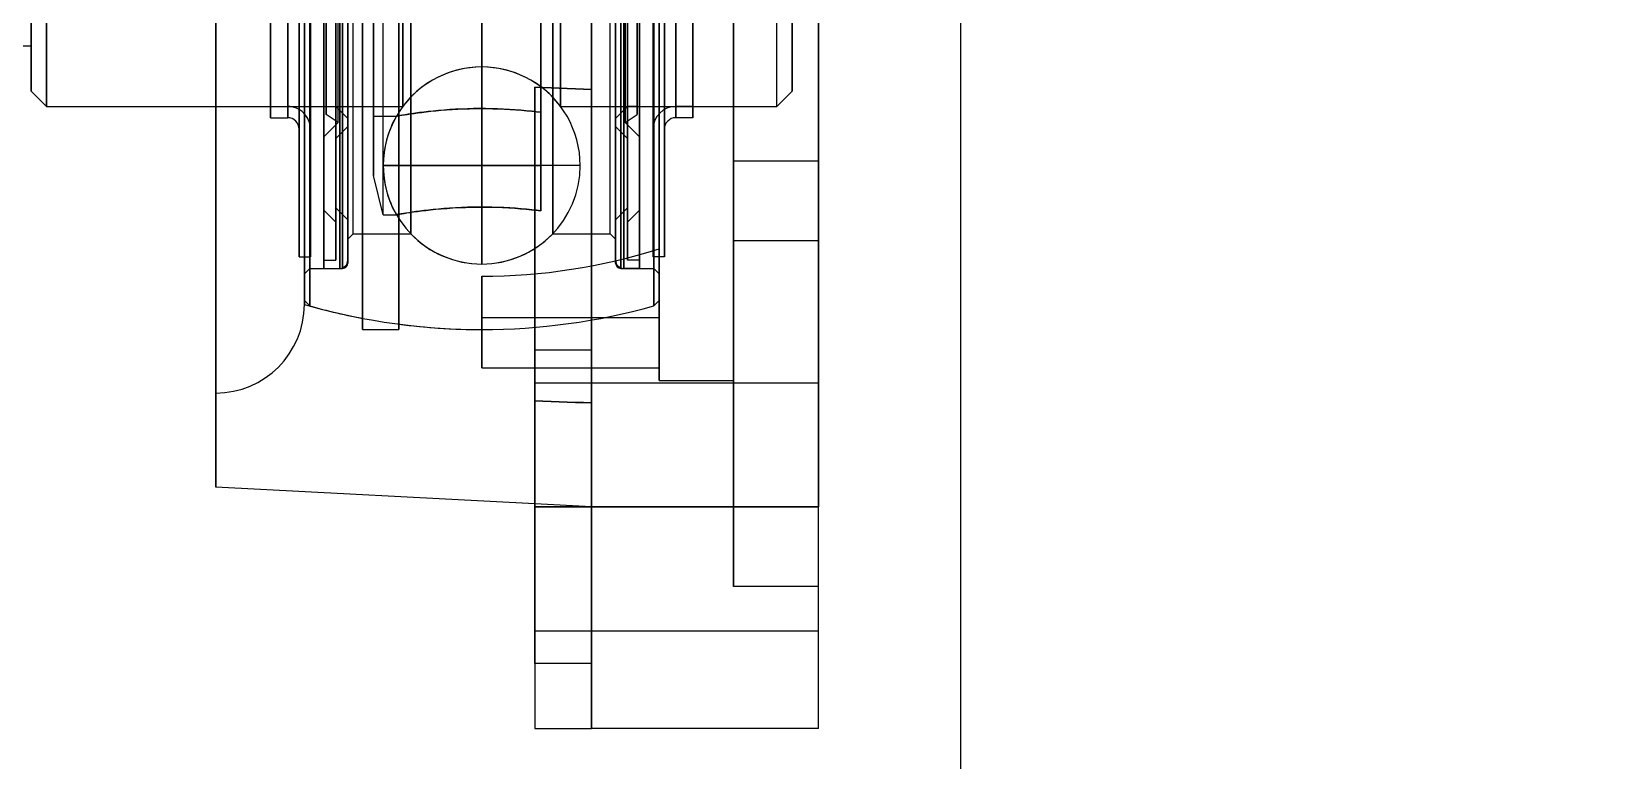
# Model space of a CAD drawing. Header units: millimetres. Extents: x -5505 to 394412, y -8522 to 584759.
# Drawn here: x 30816.9 to 30905, y 17896.3 to 17937.4 of the extents above; entities that cross this region are included whole.
import ezdxf

# ---------------------------------------------------------------- set-up
doc = ezdxf.new("R2010")
doc.units = ezdxf.units.MM
doc.layers.add('MAIN-1', color=7, linetype='Continuous')

# ---------------------------------------------------------------- blocks, each defined once
blk = doc.blocks.new('C-1S UP RIGHT')
for p, q in [((120, 0), (120, -267.16)), ((-14.998, -164.12), (67.602, -164.12)), ((30.002, -164.12), (67.602, -164.12))]:
    blk.add_line(p, q)
at = {"layer": 'MAIN-1'}
for p, q in [((99.202, -190.12), (99.202, -98.12)), ((99.202, -98.12), (99.202, -190.12)), ((112.002, -190.12), (112.002, -98.12)), ((112.002, -98.12), (112.002, -190.12)), ((78.002, -183.703), (78.002, -104.537)), ((78.002, -104.537), (78.002, -183.703)), ((83.002, -109.537), (83.002, -178.703)), ((83.002, -178.489), (83.002, -109.751)), ((85.452, -176.37), (85.452, -111.87)), ((85.452, -111.87), (85.452, -176.37)), ((93.002, -111.815), (93.002, -176.425)), ((93.002, -176.425), (93.002, -111.815)), ((100.552, -176.37), (100.552, -111.87)), ((85.452, -112.026), (85.452, -176.214)), ((85.452, -176.214), (85.452, -112.026)), ((100.552, -176.214), (100.552, -112.026)), ((100.552, -112.026), (100.552, -176.214)), ((103.002, -112.677), (103.002, -175.563)), ((103.002, -175.563), (103.002, -112.677)), ((107.202, -117.62), (107.202, -170.62)), ((107.202, -170.62), (107.202, -117.62)), ((112.002, -117.62), (112.002, -170.62)), ((112.002, -170.62), (112.002, -117.62)), ((82.702, -168.816), (82.702, -119.424)), ((83.34, -119.424), (83.34, -168.816)), ((83.34, -168.816), (83.34, -119.424)), ((102.664, -168.816), (102.664, -119.424)), ((102.664, -119.424), (102.664, -168.816)), ((103.302, -119.424), (103.302, -168.816)), ((93.002, -165.315), (93.002, -122.925)), ((93.002, -122.925), (93.002, -165.315)), ((67.602, -144.12), (67.602, -166.682)), ((67.602, -166.682), (67.602, -144.12)), ((68.46, -144.12), (68.46, -167.54)), ((68.46, -167.54), (68.46, -144.12)), ((78.002, -144.12), (78.002, -189.009)), ((78.002, -189.009), (78.002, -144.12)), ((81.102, -144.12), (81.102, -168.178)), ((81.102, -168.178), (81.102, -144.12)), ((81.102, -167.54), (81.102, -144.12)), ((82.064, -144.12), (82.064, -167.54)), ((82.064, -144.12), (82.064, -168.178)), ((82.064, -168.178), (82.064, -144.12)), ((82.064, -167.54), (82.064, -144.12)), ((82.702, -144.12), (82.702, -176.019)), ((82.702, -176.019), (82.702, -144.12)), ((82.702, -144.12), (82.702, -168.816)), ((83.002, -144.12), (83.002, -178.489)), ((83.002, -178.489), (83.002, -144.12)), ((83.002, -176.97), (83.002, -144.12)), ((83.302, -178.789), (83.302, -144.12)), ((83.302, -144.12), (83.302, -178.789)), ((83.302, -176.67), (83.302, -144.12)), ((83.34, -144.12), (83.34, -176.019)), ((83.34, -176.019), (83.34, -144.12)), ((84.105, -144.12), (84.105, -176.67)), ((84.105, -176.67), (84.105, -144.12)), ((84.105, -173.392), (84.105, -144.12)), ((84.105, -176.214), (84.105, -144.12)), ((84.105, -169.251), (84.105, -144.12)), ((84.239, -144.12), (84.239, -167.997)), ((84.239, -167.997), (84.239, -144.12)), ((84.239, -167.54), (84.239, -144.12)), ((84.778, -169.344), (84.778, -144.12)), ((84.778, -174.066), (84.778, -144.12)), ((84.778, -144.12), (84.778, -176.214)), ((84.778, -176.214), (84.778, -144.12)), ((84.778, -144.12), (84.778, -167.54)), ((84.778, -167.54), (84.778, -144.12)), ((84.778, -144.12), (84.778, -173.257)), ((84.778, -173.257), (84.778, -144.12)), ((84.913, -168.442), (84.913, -144.12)), ((84.996, -144.12), (84.996, -176.67)), ((84.996, -176.67), (84.996, -144.12)), ((85.152, -176.67), (85.152, -144.12)), ((85.152, -144.12), (85.152, -176.67)), ((85.452, -175.02), (85.452, -144.12)), ((85.452, -168.67), (85.452, -144.12)), ((85.452, -168.214), (85.452, -144.12)), ((85.452, -173.931), (85.452, -144.12)), ((85.752, -174.72), (85.752, -144.12)), ((86.282, -180.12), (86.282, -144.12)), ((86.892, -171.426), (86.892, -144.12)), ((86.892, -168.092), (86.892, -144.12)), ((87.447, -173.648), (87.447, -144.12)), ((88.322, -180.12), (88.322, -144.12)), ((88.556, -144.12), (88.556, -167.54)), ((88.556, -167.54), (88.556, -144.12)), ((88.998, -144.12), (88.998, -174.72)), ((88.998, -174.72), (88.998, -144.12)), ((97.006, -174.72), (97.006, -144.12)), ((97.006, -144.12), (97.006, -174.72)), ((97.448, -167.54), (97.448, -144.12)), ((97.448, -144.12), (97.448, -167.54)), ((99.202, -144.12), (99.202, -166.584)), ((99.202, -166.584), (99.202, -144.12)), ((100.252, -174.72), (100.252, -144.12)), ((100.552, -175.02), (100.552, -144.12)), ((100.552, -144.12), (100.552, -176.37)), ((100.552, -144.12), (100.552, -173.931)), ((100.552, -144.12), (100.552, -168.214)), ((100.552, -144.12), (100.552, -168.67)), ((100.552, -168.67), (100.552, -144.12)), ((100.852, -176.67), (100.852, -144.12)), ((100.852, -144.12), (100.852, -176.67)), ((101.009, -176.67), (101.009, -144.12)), ((101.009, -144.12), (101.009, -176.67)), ((101.091, -144.12), (101.091, -168.442)), ((101.226, -144.12), (101.226, -173.257)), ((101.226, -173.257), (101.226, -144.12)), ((101.226, -144.12), (101.226, -167.54)), ((101.226, -144.12), (101.226, -176.214)), ((101.226, -176.214), (101.226, -144.12)), ((101.226, -144.12), (101.226, -174.066)), ((101.226, -144.12), (101.226, -169.344)), ((101.765, -144.12), (101.765, -167.54)), ((101.765, -144.12), (101.765, -167.997)), ((101.765, -167.997), (101.765, -144.12)), ((101.9, -144.12), (101.9, -176.67)), ((101.9, -176.67), (101.9, -144.12)), ((101.9, -144.12), (101.9, -169.251)), ((101.9, -144.12), (101.9, -176.214)), ((101.9, -144.12), (101.9, -173.392)), ((101.9, -173.392), (101.9, -144.12)), ((102.664, -144.12), (102.664, -176.019)), ((102.664, -176.019), (102.664, -144.12)), ((102.702, -178.789), (102.702, -144.12)), ((102.702, -144.12), (102.702, -178.789)), ((102.702, -176.67), (102.702, -144.12)), ((103.002, -144.12), (103.002, -183)), ((103.002, -183), (103.002, -144.12)), ((103.002, -144.12), (103.002, -178.489)), ((103.002, -178.489), (103.002, -144.12)), ((103.002, -176.97), (103.002, -144.12)), ((103.302, -144.12), (103.302, -176.019)), ((103.302, -176.019), (103.302, -144.12)), ((103.302, -168.816), (103.302, -144.12)), ((103.94, -167.54), (103.94, -144.12)), ((103.94, -144.12), (103.94, -167.54)), ((103.94, -144.12), (103.94, -168.178)), ((103.94, -168.178), (103.94, -144.12)), ((104.902, -144.12), (104.902, -167.54)), ((104.902, -144.12), (104.902, -168.178)), ((104.902, -168.178), (104.902, -144.12)), ((107.202, -183), (107.202, -144.12)), ((109.644, -167.54), (109.644, -144.12)), ((110.502, -144.12), (110.502, -166.682)), ((110.502, -166.682), (110.502, -144.12)), ((86.892, -144.931), (86.892, -171.426)), ((86.282, -146.512), (86.282, -179.487)), ((86.282, -146.512), (86.282, -180.12)), ((86.282, -179.487), (86.282, -146.512)), ((88.322, -146.512), (88.322, -179.815)), ((88.322, -146.512), (88.322, -180.12)), ((88.322, -179.815), (88.322, -146.512)), ((96.335, -167.868), (96.335, -147.396)), ((96.335, -147.396), (96.335, -167.868)), ((96.335, -147.758), (96.335, -173.423)), ((96.335, -173.423), (96.335, -147.758)), ((96.002, -166.461), (96.002, -184.139)), ((96.002, -181.281), (96.002, -166.461)), ((96.458, -166.478), (96.002, -166.461)), ((96.002, -184.139), (96.002, -166.461)), ((96.002, -166.461), (96.458, -166.478)), ((96.002, -166.461), (96.002, -181.281)), ((96.915, -166.496), (96.458, -166.478)), ((96.458, -166.478), (96.915, -166.496)), ((97.372, -166.514), (96.915, -166.496)), ((96.915, -166.496), (97.372, -166.514)), ((97.829, -166.531), (97.372, -166.514)), ((97.372, -166.514), (97.829, -166.531)), ((68.46, -167.54), (67.602, -166.682)), ((98.286, -166.549), (97.829, -166.531)), ((97.829, -166.531), (98.286, -166.549)), ((98.744, -166.566), (98.286, -166.549)), ((98.286, -166.549), (98.744, -166.566)), ((99.202, -166.584), (98.744, -166.566)), ((98.744, -166.566), (99.202, -166.584)), ((99.202, -181.281), (99.202, -166.584)), ((99.202, -166.584), (99.202, -181.281)), ((109.644, -167.54), (110.502, -166.682)), ((68.46, -167.54), (78.002, -167.54)), ((78.002, -167.54), (88.556, -167.54)), ((81.102, -167.54), (82.064, -167.54)), ((81.102, -168.178), (82.064, -168.178)), ((84.239, -167.54), (84.778, -167.54)), ((84.913, -168.442), (84.239, -167.997)), ((85.452, -168.214), (84.778, -167.54)), ((86.892, -168.092), (88.191, -168.092)), ((88.207, -168.09), (88.191, -168.092)), ((88.191, -168.092), (88.203, -168.09)), ((88.191, -168.092), (88.191, -168.092)), ((88.191, -168.092), (88.191, -168.092)), ((88.191, -168.092), (88.191, -168.092)), ((88.191, -168.092), (88.191, -168.092)), ((88.191, -168.092), (88.191, -168.092)), ((88.191, -168.092), (88.191, -168.092)), ((88.203, -168.09), (88.241, -168.084)), ((88.249, -168.082), (88.207, -168.09)), ((88.241, -168.084), (88.303, -168.073)), ((88.319, -168.07), (88.249, -168.082)), ((88.303, -168.073), (88.392, -168.057)), ((88.415, -168.053), (88.319, -168.07)), ((88.392, -168.057), (88.505, -168.038)), ((88.538, -168.032), (88.415, -168.053)), ((88.505, -168.038), (88.643, -168.015)), ((88.686, -168.008), (88.538, -168.032)), ((88.643, -168.015), (88.804, -167.989)), ((88.858, -167.981), (88.686, -168.008)), ((88.804, -167.989), (88.985, -167.961)), ((89.051, -167.952), (88.858, -167.981)), ((88.985, -167.961), (89.186, -167.932)), ((89.263, -167.921), (89.051, -167.952)), ((89.186, -167.932), (89.402, -167.902)), ((89.491, -167.89), (89.263, -167.921)), ((89.402, -167.902), (89.631, -167.872)), ((89.732, -167.86), (89.491, -167.89)), ((89.631, -167.872), (89.875, -167.843)), ((89.991, -167.829), (89.732, -167.86)), ((89.875, -167.843), (90.138, -167.813)), ((90.27, -167.799), (89.991, -167.829)), ((90.138, -167.813), (90.418, -167.785)), ((90.565, -167.771), (90.27, -167.799)), ((90.418, -167.785), (90.713, -167.758)), ((90.875, -167.744), (90.565, -167.771)), ((90.713, -167.758), (91.021, -167.733)), ((91.197, -167.721), (90.875, -167.744)), ((91.021, -167.733), (91.338, -167.712)), ((91.528, -167.701), (91.197, -167.721)), ((91.338, -167.712), (91.663, -167.693)), ((91.865, -167.684), (91.528, -167.701)), ((91.663, -167.693), (91.992, -167.679)), ((92.205, -167.672), (91.865, -167.684)), ((91.992, -167.679), (92.323, -167.669)), ((92.544, -167.664), (92.205, -167.672)), ((92.323, -167.669), (92.652, -167.662)), ((92.879, -167.66), (92.544, -167.664)), ((92.652, -167.662), (92.976, -167.66)), ((93.21, -167.661), (92.879, -167.66)), ((92.976, -167.66), (93.299, -167.662)), ((93.546, -167.665), (93.21, -167.661)), ((93.299, -167.662), (93.628, -167.667)), ((93.886, -167.675), (93.546, -167.665)), ((93.628, -167.667), (93.959, -167.677)), ((94.225, -167.688), (93.886, -167.675)), ((93.959, -167.677), (94.288, -167.691)), ((94.561, -167.705), (94.225, -167.688)), ((94.288, -167.691), (94.614, -167.708)), ((94.889, -167.726), (94.561, -167.705)), ((94.614, -167.708), (94.933, -167.73)), ((95.209, -167.751), (94.889, -167.726)), ((94.933, -167.73), (95.242, -167.754)), ((95.515, -167.778), (95.209, -167.751)), ((95.242, -167.754), (95.539, -167.78)), ((95.807, -167.807), (95.515, -167.778)), ((95.539, -167.78), (95.822, -167.809)), ((96.081, -167.837), (95.807, -167.807)), ((95.822, -167.809), (96.088, -167.838)), ((96.335, -167.868), (96.081, -167.837)), ((96.088, -167.838), (96.335, -167.868)), ((96.335, -167.868), (96.335, -170.87)), ((96.335, -170.87), (96.335, -167.868)), ((97.448, -167.54), (109.644, -167.54)), ((100.552, -168.214), (101.226, -167.54)), ((101.091, -168.442), (101.765, -167.997)), ((101.765, -167.54), (101.226, -167.54)), ((104.902, -167.54), (103.94, -167.54)), ((104.902, -168.178), (103.94, -168.178)), ((84.105, -169.251), (84.913, -168.442)), ((84.778, -169.344), (85.452, -168.67)), ((101.226, -169.344), (100.552, -168.67)), ((101.9, -169.251), (101.091, -168.442)), ((93.002, -170.87), (87.447, -170.87)), ((87.447, -170.87), (93.002, -170.87)), ((98.557, -170.87), (93.002, -170.87)), ((96.335, -170.87), (93.002, -170.87)), ((93.002, -170.87), (96.335, -170.87)), ((96.335, -173.423), (96.335, -170.87)), ((96.335, -170.87), (96.335, -173.423)), ((112.002, -170.62), (107.202, -170.62)), ((107.202, -170.62), (107.202, -175.12)), ((112.002, -170.62), (107.202, -170.62)), ((107.202, -175.12), (107.202, -170.62)), ((112.002, -175.12), (112.002, -170.62)), ((112.002, -175.12), (112.002, -170.62)), ((87.447, -173.648), (86.892, -171.426)), ((84.778, -174.066), (84.105, -173.392)), ((85.452, -173.931), (84.778, -173.257)), ((88.732, -173.556), (88.586, -173.58)), ((88.624, -173.573), (88.781, -173.548)), ((88.899, -173.53), (88.732, -173.556)), ((88.781, -173.548), (88.959, -173.52)), ((89.086, -173.502), (88.899, -173.53)), ((88.959, -173.52), (89.158, -173.491)), ((89.291, -173.472), (89.086, -173.502)), ((89.158, -173.491), (89.375, -173.461)), ((89.511, -173.443), (89.291, -173.472)), ((89.375, -173.461), (89.607, -173.43)), ((89.745, -173.413), (89.511, -173.443)), ((89.607, -173.43), (89.854, -173.4)), ((89.998, -173.384), (89.745, -173.413)), ((89.854, -173.4), (90.124, -173.37)), ((90.271, -173.354), (89.998, -173.384)), ((90.124, -173.37), (90.415, -173.34)), ((90.563, -173.326), (90.271, -173.354)), ((90.415, -173.34), (90.723, -173.312)), ((90.87, -173.3), (90.563, -173.326)), ((90.723, -173.312), (91.047, -173.286)), ((91.191, -173.276), (90.87, -173.3)), ((91.047, -173.286), (91.383, -173.264)), ((91.522, -173.256), (91.191, -173.276)), ((91.383, -173.264), (91.729, -173.245)), ((91.861, -173.239), (91.522, -173.256)), ((91.729, -173.245), (92.08, -173.231)), ((92.204, -173.227), (91.861, -173.239)), ((92.08, -173.231), (92.433, -173.221)), ((92.547, -173.219), (92.204, -173.227)), ((92.433, -173.221), (92.784, -173.216)), ((92.887, -173.215), (92.547, -173.219)), ((92.784, -173.216), (93.13, -173.215)), ((93.224, -173.216), (92.887, -173.215)), ((93.13, -173.215), (93.48, -173.219)), ((93.565, -173.221), (93.224, -173.216)), ((93.48, -173.219), (93.832, -173.228)), ((93.909, -173.23), (93.565, -173.221)), ((93.832, -173.228), (94.184, -173.241)), ((94.251, -173.244), (93.909, -173.23)), ((94.184, -173.241), (94.532, -173.259)), ((94.587, -173.262), (94.251, -173.244)), ((94.532, -173.259), (94.871, -173.28)), ((94.916, -173.283), (94.587, -173.262)), ((94.871, -173.28), (95.198, -173.305)), ((95.232, -173.308), (94.916, -173.283)), ((95.198, -173.305), (95.511, -173.333)), ((95.535, -173.335), (95.232, -173.308)), ((95.511, -173.333), (95.806, -173.362)), ((95.821, -173.363), (95.535, -173.335)), ((95.806, -173.362), (96.082, -173.392)), ((96.089, -173.393), (95.821, -173.363)), ((96.082, -173.392), (96.335, -173.423)), ((96.335, -173.423), (96.089, -173.393)), ((100.552, -173.931), (101.226, -173.257)), ((101.226, -174.066), (101.9, -173.392)), ((87.447, -173.648), (88.191, -173.648)), ((88.191, -173.647), (88.205, -173.645)), ((88.2, -173.646), (88.191, -173.647)), ((88.23, -173.64), (88.2, -173.646)), ((88.205, -173.645), (88.24, -173.639)), ((88.284, -173.631), (88.23, -173.64)), ((88.24, -173.639), (88.299, -173.628)), ((88.361, -173.617), (88.284, -173.631)), ((88.299, -173.628), (88.382, -173.614)), ((88.462, -173.6), (88.361, -173.617)), ((88.382, -173.614), (88.491, -173.595)), ((88.586, -173.58), (88.462, -173.6)), ((88.491, -173.595), (88.624, -173.573)), ((85.452, -175.02), (85.752, -174.72)), ((85.752, -174.72), (88.998, -174.72)), ((97.006, -174.72), (100.252, -174.72)), ((100.552, -175.02), (100.252, -174.72)), ((112.002, -175.12), (107.202, -175.12)), ((107.202, -175.12), (107.202, -190.12)), ((112.002, -175.12), (107.202, -175.12)), ((107.202, -190.12), (107.202, -175.12)), ((112.002, -175.12), (112.002, -190.12)), ((112.002, -190.12), (112.002, -175.12)), ((82.702, -176.019), (83.34, -176.019)), ((103.302, -176.019), (102.664, -176.019)), ((103.002, -175.563), (103.002, -179.459)), ((103.002, -179.459), (103.002, -175.563)), ((83.002, -176.97), (83.302, -176.67)), ((83.302, -176.67), (85.152, -176.67)), ((84.105, -176.214), (84.778, -176.214)), ((84.105, -176.67), (84.996, -176.67)), ((100.852, -176.67), (102.702, -176.67)), ((101.9, -176.67), (101.009, -176.67)), ((101.9, -176.214), (101.226, -176.214)), ((103.002, -176.97), (102.702, -176.67)), ((93.002, -177.115), (93.002, -180.12)), ((93.002, -180.12), (93.002, -177.115)), ((93.002, -179.459), (93.002, -177.115)), ((93.002, -177.115), (93.002, -179.459)), ((83.002, -178.703), (83.002, -178.489)), ((83.302, -178.789), (83.002, -178.489)), ((102.702, -178.789), (103.002, -178.489)), ((103.002, -179.459), (93.002, -179.459)), ((93.002, -179.459), (93.002, -182.28)), ((93.002, -182.28), (93.002, -179.459)), ((103.002, -179.459), (93.002, -179.459)), ((103.002, -182.28), (103.002, -179.459)), ((86.282, -180.12), (88.322, -180.12)), ((96.002, -181.281), (96.002, -202.62)), ((99.202, -181.281), (96.002, -181.281)), ((99.202, -181.281), (96.002, -181.281)), ((96.002, -181.281), (96.002, -202.62)), ((99.202, -190.12), (99.202, -181.281)), ((99.202, -181.281), (99.202, -190.12)), ((93.002, -182.28), (103.002, -182.28)), ((96.002, -183.12), (96.002, -190.12)), ((96.002, -183.12), (96.002, -190.12)), ((96.002, -183.12), (112.002, -183.12)), ((96.002, -183.12), (112.002, -183.12)), ((103.002, -183), (107.202, -183)), ((112.002, -190.12), (112.002, -183.12)), ((112.002, -190.12), (112.002, -183.12)), ((96.002, -184.139), (96.458, -184.156)), ((96.002, -184.139), (96.002, -198.959)), ((96.458, -184.156), (96.002, -184.139)), ((96.002, -198.959), (96.002, -184.139)), ((96.458, -184.156), (96.915, -184.174)), ((96.915, -184.174), (96.458, -184.156)), ((96.915, -184.174), (97.372, -184.191)), ((97.372, -184.191), (96.915, -184.174)), ((97.372, -184.191), (97.829, -184.209)), ((97.829, -184.209), (97.372, -184.191)), ((97.829, -184.209), (98.286, -184.227)), ((98.286, -184.227), (97.829, -184.209)), ((98.286, -184.227), (98.744, -184.244)), ((98.744, -184.244), (98.286, -184.227)), ((98.744, -184.244), (99.202, -184.262)), ((99.202, -184.262), (98.744, -184.244)), ((99.202, -184.262), (99.202, -198.959)), ((99.202, -184.262), (99.202, -190.12)), ((99.202, -198.959), (99.202, -184.262)), ((96.002, -189.952), (78.002, -189.009)), ((99.202, -190.12), (96.002, -189.952)), ((96.002, -190.12), (112.002, -190.12)), ((112.002, -190.12), (96.002, -190.12)), ((96.002, -190.12), (112.002, -190.12)), ((112.002, -190.12), (96.002, -190.12)), ((96.002, -190.12), (96.002, -197.12)), ((96.002, -190.12), (96.002, -197.12)), ((99.202, -202.62), (99.202, -190.12)), ((99.202, -190.12), (99.202, -202.62)), ((112.002, -190.12), (99.202, -190.12)), ((112.002, -190.12), (99.202, -190.12)), ((112.002, -190.12), (107.202, -190.12)), ((107.202, -190.12), (107.202, -194.62)), ((112.002, -190.12), (107.202, -190.12)), ((107.202, -194.62), (107.202, -190.12)), ((112.002, -202.62), (112.002, -190.12)), ((112.002, -202.62), (112.002, -190.12)), ((112.002, -194.62), (112.002, -190.12)), ((112.002, -194.62), (112.002, -190.12)), ((112.002, -197.12), (112.002, -190.12)), ((112.002, -197.12), (112.002, -190.12)), ((112.002, -194.62), (107.202, -194.62)), ((112.002, -194.62), (107.202, -194.62)), ((107.202, -194.62), (107.202, -194.62)), ((112.002, -194.62), (112.002, -194.62)), ((96.002, -197.12), (112.002, -197.12)), ((96.002, -197.12), (112.002, -197.12)), ((99.202, -198.959), (96.002, -198.959)), ((96.002, -198.959), (96.002, -202.62)), ((99.202, -198.959), (96.002, -198.959)), ((99.202, -198.959), (99.202, -202.62)), ((99.202, -202.62), (99.202, -198.959)), ((96.002, -202.62), (99.202, -202.62)), ((96.002, -202.62), (99.202, -202.62)), ((112.002, -202.62), (99.202, -202.62)), ((99.202, -202.62), (99.202, -202.62)), ((112.002, -202.62), (99.202, -202.62)), ((112.002, -202.62), (112.002, -202.62))]:
    blk.add_line(p, q, dxfattribs=at)
for centre, radius, start, end in [((93.002, -170.87), 5.555, 359.99998, 180), ((93.002, -170.87), 5.555, 90.00002, 143.16878), ((93.002, -170.87), 5.555, 36.83125, 90.00002), ((82.064, -168.816), 1.276, 359.99998, 90.00002), ((82.064, -168.816), 0.638, 359.99998, 90.00002), ((93.002, -170.87), 5.555, 149.99999, 180), ((103.94, -168.816), 1.276, 90.00002, 180), ((103.94, -168.816), 0.638, 90.00002, 180), ((93.002, -170.87), 5.555, 180, 359.99998), ((93.002, -170.87), 5.555, 180, 210.00001), ((93.002, -170.87), 5.555, 223.87356, 269.99998), ((93.002, -170.87), 5.555, 269.99998, 316.12641), ((93.002, -144.12), 32.995, 269.99998, 287.64273), ((93.002, -144.12), 32.995, 269.99998, 287.64273), ((84.996, -176.214), 0.456, 269.99998, 359.99998), ((85.152, -176.37), 0.3, 269.99998, 359.99998), ((101.009, -176.214), 0.456, 180, 269.99998), ((100.852, -176.37), 0.3, 180, 269.99998), ((78.002, -178.703), 5, 269.99998, 359.99998), ((93.002, -144.12), 36, 253.87237, 259.24167), ((93.002, -144.12), 36, 254.36878, 269.99998), ((93.002, -144.12), 36, 269.99998, 285.63119), ((93.002, -144.12), 36, 262.53039, 269.99998)]:
    blk.add_arc(centre, radius, start, end, dxfattribs=at)
blk = doc.blocks.new('arrow_C')
blk.add_circle((0, 0), 394.36)

msp = doc.modelspace()

# ---------------------------------------------------------------- block references
for name, p in [('arrow_C', (30866.336, 18000.713)), ('arrow_C', (30866.336, 18000.713)), ('C-1S UP RIGHT', (30749.336, 18100.713)), ('C-1S UP RIGHT', (30749.336, 18100.713))]:
    msp.add_blockref(name, p)

doc.saveas('drawing.dxf')
